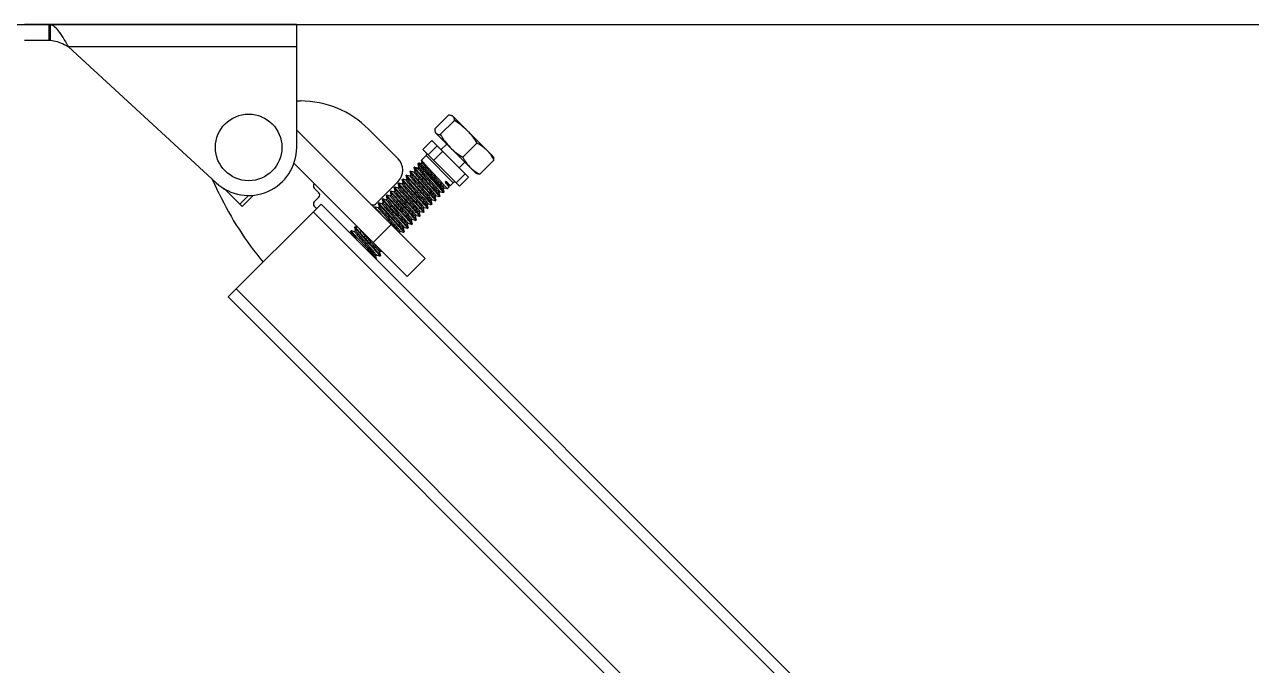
# Model space of a CAD drawing. Extents: x 27938 to 1507990, y 110129 to 923079.
# Drawn here: x 660044 to 663178, y 367902 to 369538 of the extents above; entities that cross this region are included whole.
import ezdxf

# ---------------------------------------------------------------- set-up
doc = ezdxf.new("R2010")
doc.units = 0
doc.header["$LTSCALE"] = 1000
doc.header["$MEASUREMENT"] = 0
doc.layers.add('BZ', color=2, linetype='Continuous')

msp = doc.modelspace()

# ---------------------------------------------------------------- linework, layer by layer
for p, q in [((660738.8, 369537.9), (660043.8, 369537.9)), ((660106.3, 369497), (660106.3, 369537.9)), ((660109.8, 369496.9), (660109.8, 369537.6)), ((660738.8, 369537.9), (660738.8, 369224.3)), ((660106.3, 369497), (660043.8, 369497)), ((660738.8, 369480.7), (660156.4, 369480.7)), ((660533.1, 369134), (660156.4, 369480.7)), ((660738.8, 369342.8), (660748.8, 369342.8)), ((661127.1, 369307.2), (661091.3, 369271.3)), ((661141.6, 369292.7), (661105.7, 369256.9)), ((661136.6, 369305.2), (661134.2, 369306.1)), ((661136.6, 369305.2), (661240.7, 369201.1)), ((661067.2, 368940.9), (660738.8, 369269.3)), ((660922.2, 369271), (660997.8, 369195.4)), ((661092.4, 369264.2), (661093.2, 369261.8)), ((661093.2, 369261.8), (661197.3, 369157.8)), ((661083.9, 369242.2), (661060.8, 369219.1)), ((661097.8, 369228.3), (661074.7, 369205.2)), ((661177.7, 369148.5), (661083.9, 369242.2)), ((661122.1, 369232.9), (661107.7, 369218.5)), ((661199.3, 369235), (661163.4, 369199.1)), ((661057.9, 369191.8), (661069.5, 369203.4)), ((661154.5, 369125.4), (661060.8, 369219.1)), ((661138.9, 369134.1), (661069.5, 369203.4)), ((661111.8, 369214.3), (661088.7, 369191.2)), ((661240.7, 369201.1), (661241.5, 369198.8)), ((661020.9, 368894.7), (660731.8, 369183.8)), ((661028.7, 369162.6), (661030, 369163.9)), ((661028.7, 369162.4), (661028.7, 369162.6)), ((661031, 369153.7), (661028.7, 369162.4)), ((661030.2, 369163.9), (661030, 369163.9)), ((661030.2, 369163.9), (661038.6, 369161.7)), ((661038.6, 369161.6), (661041.1, 369164)), ((661038.8, 369172.7), (661040.1, 369174)), ((661038.8, 369172.5), (661038.8, 369172.7)), ((661041.1, 369163.8), (661038.8, 369172.5)), ((661040.3, 369174), (661040.1, 369174)), ((661040.3, 369174), (661048.8, 369171.8)), ((661040.9, 369172.3), (661049.4, 369170.2)), ((661041.2, 369163.7), (661041.1, 369163.8)), ((661048.7, 369171.7), (661051.2, 369174.1)), ((661048.9, 369182.9), (661051.3, 369185.3)), ((661048.9, 369182.6), (661048.9, 369182.9)), ((661049.8, 369181.2), (661048.9, 369182.6)), ((661051.2, 369173.9), (661048.9, 369182.6)), ((661049.4, 369170.2), (661051.9, 369172.7)), ((661051.9, 369172.7), (661049.8, 369181.2)), ((661051.9, 369172.7), (661051.2, 369173.9)), ((661051.7, 369185.3), (661051.3, 369185.3)), ((661051.7, 369185.3), (661056.9, 369183.9)), ((661056.9, 369183.8), (661059.3, 369186.3)), ((661057.9, 369191.7), (661057.9, 369191.8)), ((661059.3, 369186.3), (661057.9, 369191.7)), ((661059.4, 369186.1), (661059.3, 369186.3)), ((661168.4, 369186.7), (661153.9, 369172.2)), ((661242.6, 369191.7), (661206.8, 369155.8)), ((660541.2, 369105.9), (660523.7, 369142.7)), ((660997.8, 369137.5), (660940, 369079.7)), ((660998.3, 369132.3), (660999.6, 369133.5)), ((660998.3, 369132), (660998.3, 369132.3)), ((661000.7, 369123.3), (660998.3, 369132)), ((660999.8, 369133.5), (660999.6, 369133.5)), ((660999.8, 369133.5), (661008.3, 369131.3)), ((661008.3, 369131.2), (661010.7, 369133.7)), ((661008.4, 369142.1), (661008.5, 369142.4)), ((661010.8, 369133.5), (661008.4, 369142.1)), ((661008.5, 369142.4), (661009.7, 369143.6)), ((661010, 369143.7), (661009.7, 369143.6)), ((661010, 369143.7), (661018.4, 369141.4)), ((661018.4, 369141.3), (661020.8, 369143.8)), ((661018.6, 369152.5), (661019.8, 369153.8)), ((661018.6, 369152.3), (661018.6, 369152.5)), ((661020.9, 369143.6), (661018.6, 369152.3)), ((661020.1, 369153.8), (661019.8, 369153.8)), ((661020.1, 369153.8), (661028.5, 369151.5)), ((661028.5, 369151.4), (661031, 369153.9)), ((661031.1, 369153.4), (661031, 369153.7)), ((661120.4, 369138.1), (661117.8, 369135.6)), ((661130.9, 369126), (661138.9, 369134.1)), ((661169.2, 369156.9), (661146.1, 369133.8)), ((661177.7, 369148.5), (661154.5, 369125.4)), ((661199.7, 369156.9), (661197.3, 369157.8)), ((660553.8, 369119), (660599.3, 369073.5)), ((660616.2, 369101.9), (660593.5, 369079.2)), ((660628.4, 369102.6), (660599.3, 369073.5)), ((660783.9, 369120.2), (660795.4, 369108.6)), ((660968, 369101.9), (660969.2, 369103.2)), ((660968, 369101.7), (660968, 369101.9)), ((660970.3, 369093), (660968, 369101.7)), ((660969.5, 369103.2), (660969.2, 369103.2)), ((660969.5, 369103.2), (660977.9, 369100.9)), ((660977.9, 369100.9), (660980.4, 369103.3)), ((660978.1, 369112), (660979.4, 369113.3)), ((660978.1, 369111.8), (660978.1, 369112)), ((660980.4, 369103.1), (660978.1, 369111.8)), ((660979.6, 369113.3), (660979.4, 369113.3)), ((660979.6, 369113.3), (660988.1, 369111.1)), ((660988, 369111), (660990.5, 369113.4)), ((660988.2, 369122.1), (660989.5, 369123.4)), ((660988.2, 369121.9), (660988.2, 369122.1)), ((660990.5, 369113.2), (660988.2, 369121.9)), ((660989.7, 369123.4), (660989.5, 369123.4)), ((660989.7, 369123.4), (660998.2, 369121.2)), ((660998.1, 369121.1), (661000.6, 369123.5)), ((661094.5, 369100.6), (661092, 369098.2)), ((661092, 369098.4), (661094.3, 369089.7)), ((661102.9, 369098.3), (661094.5, 369100.5)), ((661102.1, 369108.5), (661104.4, 369099.8)), ((661104.6, 369110.8), (661102.2, 369108.3)), ((661102.9, 369098.3), (661103.1, 369098.3)), ((661103.1, 369098.3), (661104.4, 369099.6)), ((661104.4, 369099.8), (661104.4, 369099.6)), ((661113, 369108.4), (661104.6, 369110.7)), ((661112.8, 369118.1), (661112.7, 369118.4)), ((661115.3, 369120.4), (661112.8, 369117.9)), ((661112.8, 369118.1), (661114.9, 369110.3)), ((661113.3, 369108.4), (661114.8, 369110)), ((661114.9, 369110.3), (661114.8, 369110)), ((661122.9, 369118.2), (661115.3, 369120.3)), ((661122.9, 369118.2), (661123.1, 369118.2)), ((661123.1, 369118.2), (661127.3, 369122.4)), ((661129.5, 369126.4), (661127, 369124)), ((661127, 369124.2), (661127.3, 369122.9)), ((661127.3, 369122.9), (661127.3, 369122.4)), ((661130.8, 369126), (661129.5, 369126.4)), ((661130.8, 369126), (661130.9, 369126)), ((660801.2, 369079.7), (660564.1, 368842.6)), ((660795.4, 369097.1), (660783.9, 369085.5)), ((660783.9, 369073.9), (660789.7, 369068.1)), ((663378.5, 366502.4), (660801.2, 369079.7)), ((660937.6, 369071.6), (660938.9, 369072.8)), ((660937.6, 369071.3), (660937.6, 369071.6)), ((660938.4, 369070), (660937.6, 369071.3)), ((660937.9, 369070.2), (660937.6, 369071.3)), ((660939.1, 369072.8), (660938.9, 369072.8)), ((660939.1, 369072.8), (660947.6, 369070.6)), ((660947.6, 369070.5), (660950, 369072.9)), ((660947.7, 369081.7), (660949, 369082.9)), ((660950.1, 369072.7), (660947.7, 369081.4)), ((660949.2, 369083), (660949, 369082.9)), ((660949.2, 369083), (660957.7, 369080.7)), ((660957.7, 369080.6), (660960.1, 369083.1)), ((660957.8, 369091.5), (660957.9, 369091.8)), ((660960.2, 369082.9), (660957.8, 369091.5)), ((660957.9, 369091.8), (660959.1, 369093.1)), ((660959.4, 369093.1), (660959.1, 369093.1)), ((660959.4, 369093.1), (660967.8, 369090.8)), ((660967.8, 369090.7), (660970.2, 369093.2)), ((661061.6, 369068), (661061.5, 369068.3)), ((661061.6, 369068), (661063.9, 369059.3)), ((661064.1, 369070.3), (661061.7, 369067.8)), ((661072.5, 369067.9), (661064.1, 369070.2)), ((661071.7, 369078.2), (661074.1, 369069.4)), ((661074.3, 369080.4), (661071.8, 369077.9)), ((661072.5, 369067.9), (661072.8, 369067.9)), ((661072.8, 369067.9), (661074, 369069.2)), ((661074.1, 369069.4), (661074, 369069.2)), ((661082.7, 369078), (661074.2, 369080.3)), ((661084.4, 369090.5), (661081.9, 369088.1)), ((661081.9, 369088.3), (661084.2, 369079.6)), ((661082.7, 369078), (661082.9, 369078.1)), ((661082.9, 369078.1), (661084.2, 369079.3)), ((661084.2, 369079.6), (661084.2, 369079.3)), ((661092.8, 369088.2), (661084.4, 369090.4)), ((661092.8, 369088.2), (661093, 369088.2)), ((661093, 369088.2), (661094.3, 369089.4)), ((661094.3, 369089.7), (661094.3, 369089.4)), ((663358.2, 366482.2), (660781, 369059.5)), ((661033.8, 369039.9), (661031.3, 369037.5)), ((661031.3, 369037.7), (661033.6, 369029)), ((661042.2, 369037.6), (661033.8, 369039.8)), ((661043.9, 369050), (661041.4, 369047.6)), ((661041.4, 369047.8), (661043.7, 369039.1)), ((661042.2, 369037.6), (661042.4, 369037.6)), ((661042.4, 369037.6), (661043.7, 369038.8)), ((661043.7, 369039.1), (661043.7, 369038.8)), ((661052.3, 369047.7), (661043.9, 369049.9)), ((661051.5, 369057.9), (661053.8, 369049.2)), ((661054, 369060.2), (661051.6, 369057.7)), ((661052.3, 369047.7), (661052.5, 369047.7)), ((661052.5, 369047.7), (661053.8, 369049)), ((661053.8, 369049.2), (661053.8, 369049)), ((661062.4, 369057.8), (661054, 369060.1)), ((661062.4, 369057.8), (661062.7, 369057.8)), ((661062.7, 369057.8), (661063.9, 369059.1)), ((661063.9, 369059.3), (661063.9, 369059.1)), ((660876.9, 369010.8), (660878.2, 369012.1)), ((660876.9, 369010.8), (660876.9, 369010.6)), ((660879.2, 369001.9), (660876.9, 369010.6)), ((660878.2, 369012.1), (660878.4, 369012.1)), ((660895.6, 368991.1), (660878.2, 369008.5)), ((660878.4, 369012.1), (660886.9, 369009.9)), ((660886.8, 369009.8), (660889.3, 369012.2)), ((660887, 369021), (660888.3, 369022.2)), ((660887, 369020.7), (660887, 369021)), ((660889.3, 369012), (660887, 369020.7)), ((660888.5, 369022.2), (660888.3, 369022.2)), ((660888.5, 369022.2), (660895.1, 369020.5)), ((660889.5, 369011.7), (660889.3, 369012)), ((660934.2, 368981.4), (660980.5, 369027.7)), ((661000.9, 369007.3), (661000.9, 369007.5)), ((661003.4, 369009.6), (661001, 369007.1)), ((661011.8, 369007.2), (661003.4, 369009.5)), ((661011, 369017.4), (661013.4, 369008.7)), ((661013.5, 369019.7), (661011.1, 369017.2)), ((661011.8, 369007.2), (661012.1, 369007.2)), ((661012.1, 369007.2), (661013.3, 369008.5)), ((661013.4, 369008.7), (661013.3, 369008.5)), ((661021.9, 369017.3), (661013.5, 369019.6)), ((661023.7, 369029.8), (661021.2, 369027.3)), ((661021.2, 369027.6), (661023.5, 369018.8)), ((661021.9, 369017.3), (661022.2, 369017.3)), ((661022.2, 369017.3), (661023.5, 369018.6)), ((661023.5, 369018.8), (661023.5, 369018.6)), ((661032.1, 369027.4), (661023.6, 369029.7)), ((661032.1, 369027.4), (661032.3, 369027.5)), ((661032.3, 369027.5), (661033.6, 369028.7)), ((661033.6, 369029), (661033.6, 369028.7)), ((660895.6, 368991.1), (660918.5, 368966.7)), ((660940.2, 368946.6), (660940.3, 368946.4)), ((660942.7, 368948.8), (660940.3, 368946.4)), ((660940.3, 368946.4), (660941.7, 368941)), ((660951.1, 368946.5), (660942.7, 368948.8)), ((660950.3, 368956.7), (660952.6, 368948)), ((660952.8, 368959), (660950.4, 368956.5)), ((660951.4, 368946.5), (660951.1, 368946.5)), ((660951.4, 368946.5), (660952.6, 368947.8)), ((660952.6, 368947.8), (660952.6, 368948)), ((660957.5, 368957.6), (660952.8, 368958.9)), ((660958.2, 368957.4), (660957.5, 368957.6)), ((660940, 368940.9), (660941.6, 368940.9)), ((660941.7, 368941), (660941.6, 368940.9)), ((661020.9, 368894.7), (661067.2, 368940.9)), ((663161.6, 366285.6), (660584.4, 368862.9)), ((663141.4, 366265.4), (660564.1, 368842.6))]:
    msp.add_line(p, q)
msp.add_circle((660616.2, 369224.3), 85)
for centre, radius, start, end in [((660106.3, 369436), 61.1, 86.7289, 89.9588), ((660748.7, 369097.5), 245.3, 45, 89.9914), ((660616.2, 369224.3), 122.7, 227.3796, 0), ((660968.9, 369166.5), 40.9, 315, 45), ((661066, 369206.9), 4.91, 315, 45), ((660789.6, 369126), 8.18, 135, 225), ((661142.4, 369130.6), 4.91, 45, 135), ((661279.7, 369457), 817.8, 205.4277, 219.9808), ((660789.6, 369102.9), 8.18, 315, 45), ((660789.6, 369079.7), 8.18, 135, 225), ((660934.2, 369085.5), 8.18, 225, 315), ((661111.4, 369207.7), 219.5, 219.9326, 220.5204)]:
    msp.add_arc(centre, radius, start, end)
for points in [[(660109.8, 369537.6), (660108.6, 369537.8), (660107.5, 369537.9), (660106.3, 369537.9)], [(661174.2, 369267.6), (661164.5, 369277.3), (661153.3, 369285.6), (661141.6, 369292.7)], [(661105.7, 369256.9), (661112.9, 369245.2), (661121.1, 369234), (661130.8, 369224.2)], [(661174.2, 369267.6), (661183.9, 369257.9), (661192.2, 369246.7), (661199.3, 369235)], [(661130.8, 369224.2), (661140.5, 369214.5), (661151.7, 369206.3), (661163.4, 369199.1)], [(661021.1, 369143.1), (661021, 369143.2), (661020.9, 369143.4), (661020.9, 369143.6)], [(660970.4, 369092.6), (660970.4, 369092.7), (660970.3, 369092.9), (660970.3, 369093)], [(661071.7, 369078.2), (661071.7, 369078.3), (661071.6, 369078.4), (661071.6, 369078.6)], [(661011, 369017.4), (661011, 369017.6), (661010.9, 369017.7), (661010.9, 369017.8)], [(660940.2, 368946.6), (660940.2, 368946.7), (660940.1, 368946.9), (660940, 368947)], [(660950.3, 368956.7), (660950.3, 368956.9), (660950.2, 368957), (660950.1, 368957.2)]]:
    msp.add_open_spline(points, degree=3)
for points, knots in [([(660156.4, 369480.7), (660149.1, 369493.7), (660139.2, 369512), (660123.1, 369531.3), (660114, 369536.7), (660109.8, 369537.6)], [0, 0, 0, 0, 0.595771, 0.825429, 1, 1, 1, 1]), ([(660156.4, 369480.7), (660152.5, 369482.7), (660137.9, 369490.2), (660121.9, 369496.3), (660109.8, 369496.9)], [0, 0, 0, 0, 0.263255, 1, 1, 1, 1]), ([(661127.1, 369307.2), (661127.8, 369307.1), (661130.2, 369307), (661132.6, 369306.7), (661134.3, 369306.1)], [0, 0, 0, 0, 0.270862, 1, 1, 1, 1]), ([(661134.3, 369306.1), (661134.7, 369305.9), (661136, 369305.3), (661137.3, 369304.5), (661138.1, 369303.7)], [0, 0, 0, 0, 0.261173, 1, 1, 1, 1]), ([(661138.1, 369303.7), (661138.7, 369303.1), (661141.1, 369299.9), (661141.5, 369295.8), (661141.6, 369292.7)], [0, 0, 0, 0, 0.22235, 1, 1, 1, 1]), ([(661091.3, 369271.3), (661091.3, 369270.6), (661091.4, 369268.2), (661091.8, 369265.8), (661092.4, 369264.2)], [0, 0, 0, 0, 0.270862, 1, 1, 1, 1]), ([(661092.4, 369264.2), (661092.5, 369263.8), (661093.1, 369262.4), (661094, 369261.1), (661094.7, 369260.3)], [0, 0, 0, 0, 0.261173, 1, 1, 1, 1]), ([(661094.7, 369260.3), (661095.4, 369259.7), (661098.5, 369257.4), (661102.7, 369256.9), (661105.7, 369256.9)], [0, 0, 0, 0, 0.22235, 1, 1, 1, 1]), ([(661224.7, 369217.1), (661222.9, 369218.9), (661215.2, 369225.9), (661206.3, 369231.4), (661199.3, 369235)], [0, 0, 0, 0, 0.248254, 1, 1, 1, 1]), ([(661163.4, 369199.1), (661164.6, 369196.8), (661169.6, 369187.7), (661175.9, 369179.2), (661181.3, 369173.7)], [0, 0, 0, 0, 0.25305, 1, 1, 1, 1]), ([(661224.7, 369217.1), (661226.5, 369215.3), (661233.5, 369207.6), (661239.1, 369198.6), (661242.6, 369191.7)], [0, 0, 0, 0, 0.248254, 1, 1, 1, 1]), ([(661242.6, 369191.7), (661242.6, 369192.3), (661242.5, 369194.8), (661242.1, 369197.2), (661241.5, 369198.8)], [0, 0, 0, 0, 0.270862, 1, 1, 1, 1]), ([(661068.8, 369116.7), (661064.1, 369121.9), (661057, 369129.6), (661048, 369139.6), (661041.9, 369146.3), (661036.7, 369152.2), (661032.8, 369156.8), (661030.3, 369159.8), (661029.1, 369161.5), (661028.7, 369162.1), (661028.7, 369162.4)], [0, 0, 0, 0, 0.346732, 0.513452, 0.665274, 0.79513, 0.896993, 0.966207, 0.987594, 1, 1, 1, 1]), ([(661030, 369163.9), (661029.9, 369163.8), (661030.1, 369163.2), (661030.6, 369162.5), (661031.5, 369161.2), (661032.8, 369159.5), (661034.6, 369157.4), (661037.6, 369153.9), (661042.1, 369148.7), (661048.4, 369141.8), (661055.3, 369134.1), (661062.6, 369126.1), (661067.6, 369120.7), (661070.1, 369117.9)], [0, 0, 0, 0, 0.006655, 0.022604, 0.048376, 0.083764, 0.128363, 0.181623, 0.311335, 0.466328, 0.638709, 0.819671, 1, 1, 1, 1]), ([(661091.5, 369099.3), (661091.1, 369100), (661089.9, 369101.6), (661086.4, 369106), (661080.3, 369113), (661071.7, 369122.7), (661063.7, 369131.6), (661057.2, 369138.8), (661052.7, 369144), (661048.6, 369148.7), (661045, 369152.8), (661042.2, 369156.2), (661040.2, 369158.7), (661039, 369160.4), (661038.6, 369161.2), (661038.6, 369161.5), (661038.6, 369161.6)], [0, 0, 0, 0, 0.029846, 0.074702, 0.203394, 0.369574, 0.551671, 0.641288, 0.726015, 0.803077, 0.869958, 0.924482, 0.964905, 0.990021, 0.99673, 1, 1, 1, 1]), ([(661078.9, 369126.8), (661074.2, 369132), (661067.2, 369139.7), (661058.1, 369149.7), (661052, 369156.5), (661046.8, 369162.3), (661042.9, 369166.9), (661040.4, 369169.9), (661039.2, 369171.7), (661038.9, 369172.3), (661038.8, 369172.5)], [0, 0, 0, 0, 0.346732, 0.513455, 0.665275, 0.795127, 0.896989, 0.966206, 0.987594, 1, 1, 1, 1]), ([(661040.1, 369174), (661039.9, 369173.9), (661040.4, 369173.1), (661040.6, 369172.7), (661040.9, 369172.3)], [0, 0, 0, 0, 0.284271, 1, 1, 1, 1]), ([(661040.9, 369172.3), (661042.5, 369170), (661047.5, 369164.3), (661056.4, 369154.2), (661067.8, 369141.7), (661076, 369132.7), (661080.2, 369128.1)], [0, 0, 0, 0, 0.14309, 0.382158, 0.682427, 1, 1, 1, 1]), ([(661094.5, 369100.6), (661094.6, 369100.7), (661094.5, 369101.1), (661094, 369101.9), (661092.8, 369103.7), (661090.6, 369106.4), (661087.5, 369110.1), (661083.7, 369114.5), (661079.4, 369119.5), (661074.5, 369124.9), (661067.8, 369132.5), (661061, 369140), (661054.6, 369147.2), (661050.4, 369152), (661046.9, 369156.1), (661044.1, 369159.4), (661042.3, 369161.8), (661041.4, 369163.2), (661041.2, 369163.7)], [0, 0, 0, 0, 0.003422, 0.010566, 0.037398, 0.080541, 0.138586, 0.209513, 0.290822, 0.379637, 0.472809, 0.658962, 0.745341, 0.823107, 0.88951, 0.942219, 0.979421, 1, 1, 1, 1]), ([(661049.4, 369170.2), (661049.2, 369170.5), (661048.9, 369170.9), (661048.6, 369171.6), (661048.7, 369171.7)], [0, 0, 0, 0, 0.705651, 1, 1, 1, 1]), ([(661102.1, 369108.5), (661102, 369108.9), (661101.2, 369110), (661099.8, 369112), (661097.5, 369114.8), (661094.6, 369118.3), (661091, 369122.5), (661085.4, 369128.8), (661077.8, 369137.3), (661068.6, 369147.5), (661060.4, 369156.8), (661054, 369164.2), (661050.5, 369168.5), (661049.4, 369170.2)], [0, 0, 0, 0, 0.016663, 0.047692, 0.09239, 0.149487, 0.2173, 0.293813, 0.463619, 0.63876, 0.798451, 0.923769, 1, 1, 1, 1]), ([(661089, 369136.9), (661084.8, 369141.6), (661076.6, 369150.6), (661065.2, 369163.1), (661056.3, 369173.1), (661051.4, 369178.8), (661049.8, 369181.2)], [0, 0, 0, 0, 0.317573, 0.617842, 0.85691, 1, 1, 1, 1]), ([(661051.3, 369185.3), (661051.2, 369185.2), (661051.4, 369184.6), (661051.9, 369183.8), (661052.8, 369182.4), (661054.7, 369179.9), (661058.1, 369175.7), (661063.2, 369169.8), (661069.4, 369162.8), (661076.3, 369155.1), (661083.5, 369147), (661088.4, 369141.5), (661090.9, 369138.8)], [0, 0, 0, 0, 0.00729, 0.023491, 0.049387, 0.084832, 0.182679, 0.312272, 0.467071, 0.639216, 0.819925, 1, 1, 1, 1]), ([(661104.6, 369110.8), (661104.7, 369110.8), (661104.6, 369111.1), (661104.2, 369111.9), (661103.1, 369113.6), (661101.1, 369116), (661098.4, 369119.4), (661094.9, 369123.4), (661090.9, 369128), (661086.4, 369133), (661080, 369140.2), (661072.1, 369149), (661063.4, 369158.7), (661056.8, 369166.5), (661053.1, 369170.9), (661051.9, 369172.7)], [0, 0, 0, 0, 0.003229, 0.009818, 0.034461, 0.074131, 0.127679, 0.193435, 0.269313, 0.352894, 0.44151, 0.62244, 0.789143, 0.920497, 1, 1, 1, 1]), ([(661112.7, 369118.4), (661112.4, 369119), (661111.4, 369120.4), (661109.3, 369123), (661106.3, 369126.6), (661100.9, 369132.9), (661092.9, 369141.9), (661084.3, 369151.4), (661077.3, 369159.2), (661072.3, 369164.8), (661067.8, 369169.9), (661064, 369174.3), (661060.9, 369178), (661058.8, 369180.6), (661057.7, 369182.1), (661057.2, 369182.9), (661056.9, 369183.4), (661056.8, 369183.8), (661056.9, 369183.8)], [0, 0, 0, 0, 0.022597, 0.061854, 0.116478, 0.184513, 0.350625, 0.536644, 0.628982, 0.71656, 0.796358, 0.86566, 0.922145, 0.963971, 0.978972, 0.989897, 0.996763, 1, 1, 1, 1]), ([(661098.6, 369146.5), (661093.7, 369151.7), (661086.6, 369159.4), (661077.4, 369169.4), (661071.2, 369176.1), (661066, 369181.9), (661062.3, 369186), (661060.1, 369188.6), (661059, 369190), (661058.3, 369190.9), (661058, 369191.5), (661057.9, 369191.7)], [0, 0, 0, 0, 0.350119, 0.518183, 0.670792, 0.80069, 0.901712, 0.939847, 0.96911, 0.98919, 1, 1, 1, 1]), ([(661115.3, 369120.4), (661115.4, 369120.4), (661115.3, 369120.8), (661115, 369121.3), (661114.4, 369122.2), (661113.2, 369123.9), (661111, 369126.6), (661107.7, 369130.5), (661103.6, 369135.2), (661098.9, 369140.5), (661093.8, 369146.2), (661086.6, 369154.2), (661079.6, 369162.1), (661072.9, 369169.6), (661068.6, 369174.5), (661065, 369178.7), (661062.2, 369182), (661060.4, 369184.3), (661059.5, 369185.6), (661059.4, 369186.1)], [0, 0, 0, 0, 0.003459, 0.010831, 0.022552, 0.038611, 0.0832, 0.143022, 0.215863, 0.299017, 0.389412, 0.483732, 0.670424, 0.756089, 0.83251, 0.897021, 0.947417, 0.982048, 1, 1, 1, 1]), ([(661181.3, 369173.7), (661183.2, 369171.9), (661190.9, 369164.9), (661199.8, 369159.4), (661206.8, 369155.8)], [0, 0, 0, 0, 0.248254, 1, 1, 1, 1]), ([(661038.4, 369086.3), (661033.7, 369091.5), (661026.7, 369099.2), (661017.6, 369109.2), (661011.5, 369116), (661006.4, 369121.8), (661002.4, 369126.4), (660999.9, 369129.5), (660998.7, 369131.2), (660998.4, 369131.8), (660998.3, 369132)], [0, 0, 0, 0, 0.346736, 0.513457, 0.665278, 0.795134, 0.896995, 0.966207, 0.987595, 1, 1, 1, 1]), ([(660999.6, 369133.5), (660999.5, 369133.4), (660999.7, 369132.9), (661000.2, 369132.1), (661001.2, 369130.8), (661002.5, 369129.2), (661004.2, 369127.1), (661007.2, 369123.5), (661011.8, 369118.4), (661018, 369111.4), (661025, 369103.8), (661032.3, 369095.7), (661037.2, 369090.3), (661039.7, 369087.6)], [0, 0, 0, 0, 0.006649, 0.022593, 0.04836, 0.083744, 0.12834, 0.181598, 0.311311, 0.466309, 0.638695, 0.819663, 1, 1, 1, 1]), ([(661061.5, 369068.3), (661061.3, 369068.8), (661060.3, 369070.2), (661058.4, 369072.7), (661055.6, 369076.1), (661050.5, 369082), (661042.9, 369090.6), (661034.7, 369099.7), (661028, 369107.2), (661023.2, 369112.6), (661018.9, 369117.5), (661015.1, 369121.9), (661012.1, 369125.5), (661009.9, 369128.2), (661008.7, 369129.9), (661008.3, 369130.8), (661008.2, 369131.1), (661008.3, 369131.2)], [0, 0, 0, 0, 0.022244, 0.060839, 0.114606, 0.181715, 0.346252, 0.531679, 0.624204, 0.712272, 0.792803, 0.862987, 0.920385, 0.963027, 0.989543, 0.996606, 1, 1, 1, 1]), ([(661048.6, 369096.4), (661043.8, 369101.7), (661036.8, 369109.3), (661027.7, 369119.3), (661021.6, 369126.1), (661016.5, 369131.9), (661012.5, 369136.6), (661010, 369139.6), (661008.9, 369141.3), (661008.5, 369141.9), (661008.4, 369142.1)], [0, 0, 0, 0, 0.346729, 0.513452, 0.665273, 0.795127, 0.896989, 0.966206, 0.987594, 1, 1, 1, 1]), ([(661009.7, 369143.6), (661009.6, 369143.6), (661009.9, 369143), (661010.3, 369142.3), (661011.3, 369140.9), (661012.6, 369139.3), (661014.3, 369137.2), (661017.3, 369133.7), (661021.9, 369128.5), (661028.1, 369121.6), (661035.1, 369113.9), (661042.4, 369105.9), (661047.4, 369100.4), (661049.8, 369097.7)], [0, 0, 0, 0, 0.006667, 0.022629, 0.048411, 0.083806, 0.128409, 0.181673, 0.311386, 0.466369, 0.638735, 0.819685, 1, 1, 1, 1]), ([(661011.1, 369132.7), (661011.1, 369132.8), (661010.9, 369133), (661010.8, 369133.3), (661010.8, 369133.5)], [0, 0, 0, 0, 0.314049, 1, 1, 1, 1]), ([(661064.1, 369070.3), (661064.2, 369070.3), (661064.2, 369070.7), (661063.7, 369071.5), (661062.6, 369073.2), (661060.5, 369075.8), (661057.6, 369079.2), (661054.1, 369083.3), (661049.9, 369088.1), (661045.3, 369093.3), (661038.8, 369100.6), (661030.7, 369109.5), (661022.1, 369119.2), (661016.1, 369126.2), (661012.7, 369130.5), (661011.5, 369132), (661011.1, 369132.7)], [0, 0, 0, 0, 0.003295, 0.010076, 0.035478, 0.076355, 0.131468, 0.199026, 0.276801, 0.362215, 0.452433, 0.635226, 0.801083, 0.928174, 0.971737, 1, 1, 1, 1]), ([(661071.6, 369078.6), (661071.3, 369079.2), (661070.2, 369080.7), (661068.2, 369083.3), (661065.3, 369086.7), (661060.1, 369092.7), (661052.5, 369101.3), (661044.4, 369110.3), (661037.7, 369117.8), (661033, 369123.1), (661028.8, 369127.9), (661025.1, 369132.2), (661022.1, 369135.7), (661020, 369138.4), (661018.8, 369140.1), (661018.4, 369140.9), (661018.3, 369141.3), (661018.4, 369141.3)], [0, 0, 0, 0, 0.024821, 0.065556, 0.120941, 0.189123, 0.354243, 0.538544, 0.630075, 0.716999, 0.796339, 0.865388, 0.921797, 0.963675, 0.989709, 0.996648, 1, 1, 1, 1]), ([(661058.7, 369106.6), (661053.9, 369111.8), (661046.9, 369119.5), (661037.9, 369129.5), (661031.8, 369136.2), (661026.6, 369142), (661022.6, 369146.7), (661020.2, 369149.7), (661019, 369151.4), (661018.6, 369152), (661018.6, 369152.3)], [0, 0, 0, 0, 0.346742, 0.513465, 0.665282, 0.795135, 0.896996, 0.966208, 0.987595, 1, 1, 1, 1]), ([(661019.8, 369153.8), (661019.7, 369153.7), (661020, 369153.1), (661020.4, 369152.4), (661021.4, 369151.1), (661022.7, 369149.4), (661024.5, 369147.3), (661027.5, 369143.8), (661032, 369138.6), (661038.2, 369131.7), (661045.2, 369124), (661052.5, 369116), (661057.5, 369110.5), (661059.9, 369107.8)], [0, 0, 0, 0, 0.006651, 0.022595, 0.048362, 0.083745, 0.12834, 0.1816, 0.311315, 0.466314, 0.638697, 0.819663, 1, 1, 1, 1]), ([(661074.3, 369080.4), (661074.3, 369080.5), (661074.3, 369080.8), (661073.8, 369081.6), (661072.6, 369083.3), (661070.5, 369086), (661067.6, 369089.5), (661064, 369093.7), (661059.7, 369098.5), (661055, 369103.8), (661048.4, 369111.2), (661040.4, 369120.2), (661032.7, 369128.8), (661027.5, 369134.8), (661024.6, 369138.3), (661022.5, 369140.9), (661021.4, 369142.4), (661021.1, 369143.1)], [0, 0, 0, 0, 0.003336, 0.010233, 0.036096, 0.077704, 0.133763, 0.202409, 0.281328, 0.367844, 0.459022, 0.642919, 0.808241, 0.876802, 0.932761, 0.974256, 1, 1, 1, 1]), ([(661081.6, 369088.9), (661081.2, 369089.6), (661080.1, 369091.1), (661076.7, 369095.3), (661070.7, 369102.3), (661062.1, 369112), (661054.1, 369121), (661047.5, 369128.3), (661042.9, 369133.5), (661038.7, 369138.3), (661035.1, 369142.5), (661032.2, 369145.9), (661030.1, 369148.5), (661028.9, 369150.2), (661028.5, 369151.1), (661028.4, 369151.4), (661028.5, 369151.4)], [0, 0, 0, 0, 0.027356, 0.070178, 0.196347, 0.362014, 0.545205, 0.635768, 0.721577, 0.799762, 0.86771, 0.923162, 0.964301, 0.989868, 0.99669, 1, 1, 1, 1]), ([(661084.4, 369090.5), (661084.4, 369090.6), (661084.4, 369090.9), (661083.9, 369091.8), (661082.7, 369093.5), (661080.6, 369096.2), (661077.6, 369099.8), (661073.9, 369104.1), (661069.5, 369109), (661064.8, 369114.3), (661058.1, 369121.8), (661050, 369130.9), (661042.3, 369139.5), (661037.2, 369145.5), (661034.4, 369148.9), (661032.4, 369151.4), (661031.4, 369152.8), (661031.1, 369153.4)], [0, 0, 0, 0, 0.003379, 0.010396, 0.036736, 0.079099, 0.136135, 0.205904, 0.286001, 0.373651, 0.465813, 0.650831, 0.815583, 0.883085, 0.937444, 0.976819, 1, 1, 1, 1]), ([(661113.3, 369108.4), (661113.3, 369108.5), (661113.3, 369108.8), (661113, 369109.2), (661112.5, 369110), (661111.5, 369111.4), (661109.6, 369113.8), (661106.7, 369117.1), (661103.1, 369121.3), (661098.9, 369126), (661094.1, 369131.3), (661090.8, 369135), (661089, 369136.9)], [0, 0, 0, 0, 0.006771, 0.021181, 0.04412, 0.075632, 0.16369, 0.283183, 0.430908, 0.602844, 0.794296, 1, 1, 1, 1]), ([(661090.9, 369138.8), (661094, 369135.3), (661098.5, 369130.3), (661104.1, 369123.9), (661107.6, 369119.9), (661110.4, 369116.4), (661112.6, 369113.7), (661114, 369111.8), (661114.7, 369110.7), (661114.9, 369110.3)], [0, 0, 0, 0, 0.375078, 0.540028, 0.684568, 0.805261, 0.899295, 0.964563, 1, 1, 1, 1]), ([(661123.1, 369118.2), (661123.1, 369118.3), (661123, 369118.6), (661122.8, 369119), (661122.3, 369119.8), (661121.2, 369121.2), (661119.3, 369123.5), (661116.4, 369126.8), (661112.8, 369130.9), (661108.5, 369135.7), (661103.7, 369140.9), (661100.3, 369144.6), (661098.6, 369146.5)], [0, 0, 0, 0, 0.006349, 0.020563, 0.043389, 0.074837, 0.162857, 0.282397, 0.430243, 0.602357, 0.794039, 1, 1, 1, 1]), ([(661117.8, 369135.6), (661119.1, 369134.1), (661121.4, 369131.3), (661124.3, 369127.7), (661126.2, 369125), (661127.2, 369123.5), (661127.3, 369122.9)], [0, 0, 0, 0, 0.376713, 0.674345, 0.883812, 1, 1, 1, 1]), ([(661127, 369124.2), (661126.9, 369124.7), (661125.9, 369125.9), (661124.1, 369128.3), (661121.3, 369131.7), (661119.1, 369134.2), (661117.8, 369135.6)], [0, 0, 0, 0, 0.105343, 0.311665, 0.613119, 1, 1, 1, 1]), ([(661130.9, 369126), (661130.9, 369126.1), (661130.6, 369126.5), (661130.3, 369127.1), (661129.4, 369128.2), (661128.2, 369129.5), (661126.7, 369131.2), (661124.1, 369134.2), (661121.9, 369136.5), (661120.4, 369138.1)], [0, 0, 0, 0, 0.018878, 0.068916, 0.150826, 0.263937, 0.407062, 0.578714, 1, 1, 1, 1]), ([(661129.5, 369126.4), (661129.6, 369126.5), (661129.4, 369127), (661129.1, 369127.6), (661128.4, 369128.6), (661126.8, 369130.6), (661124.1, 369133.8), (661121.7, 369136.6), (661120.4, 369138.1)], [0, 0, 0, 0, 0.022497, 0.073733, 0.155945, 0.268763, 0.581618, 1, 1, 1, 1]), ([(661206.8, 369155.8), (661206.1, 369155.8), (661203.7, 369155.9), (661201.3, 369156.3), (661199.6, 369156.9)], [0, 0, 0, 0, 0.270862, 1, 1, 1, 1]), ([(661008.1, 369056), (661003.4, 369061.2), (660996.3, 369068.9), (660987.3, 369078.9), (660981.2, 369085.6), (660976, 369091.4), (660972, 369096.1), (660969.6, 369099.1), (660968.4, 369100.8), (660968, 369101.4), (660968, 369101.7)], [0, 0, 0, 0, 0.346739, 0.513462, 0.665282, 0.795137, 0.896997, 0.966208, 0.987595, 1, 1, 1, 1]), ([(660969.2, 369103.2), (660969.1, 369103.1), (660969.4, 369102.5), (660969.8, 369101.8), (660970.8, 369100.5), (660972.1, 369098.8), (660973.9, 369096.7), (660976.9, 369093.2), (660981.4, 369088), (660987.6, 369081.1), (660994.6, 369073.4), (661001.9, 369065.4), (661006.9, 369059.9), (661009.3, 369057.2)], [0, 0, 0, 0, 0.006647, 0.022588, 0.048354, 0.083736, 0.128331, 0.181588, 0.311302, 0.466302, 0.63869, 0.81966, 1, 1, 1, 1]), ([(661024, 369047.2), (661021.9, 369049.7), (661017.2, 369055), (661009.8, 369063.3), (661002, 369072), (660994.3, 369080.6), (660988.5, 369087.2), (660984.4, 369091.9), (660982, 369094.8), (660980.2, 369097.1), (660978.8, 369098.9), (660978.2, 369099.9), (660977.8, 369100.7), (660977.9, 369100.9)], [0, 0, 0, 0, 0.137738, 0.299104, 0.470269, 0.636529, 0.783614, 0.845932, 0.898929, 0.941483, 0.972724, 0.99211, 1, 1, 1, 1]), ([(661018.2, 369066.1), (661013.5, 369071.3), (661006.4, 369079), (660997.4, 369089), (660991.3, 369095.7), (660986.1, 369101.6), (660982.2, 369106.2), (660979.7, 369109.2), (660978.5, 369110.9), (660978.1, 369111.5), (660978.1, 369111.8)], [0, 0, 0, 0, 0.346729, 0.51345, 0.665272, 0.795127, 0.896989, 0.966206, 0.987594, 1, 1, 1, 1]), ([(660979.4, 369113.3), (660979.3, 369113.2), (660979.5, 369112.6), (660980, 369111.9), (660980.9, 369110.6), (660982.2, 369108.9), (660984, 369106.8), (660987, 369103.3), (660991.5, 369098.1), (660997.8, 369091.2), (661004.7, 369083.5), (661012, 369075.5), (661017, 369070.1), (661019.5, 369067.3)], [0, 0, 0, 0, 0.006666, 0.022627, 0.048408, 0.083802, 0.128406, 0.181669, 0.311381, 0.466364, 0.638732, 0.819683, 1, 1, 1, 1]), ([(661026.5, 369049.7), (661022.1, 369054.9), (661015.1, 369062.8), (661005.4, 369073.5), (660998, 369081.8), (660991.4, 369089.3), (660986.6, 369094.8), (660983.6, 369098.5), (660982, 369100.5), (660981, 369102), (660980.5, 369102.8), (660980.4, 369103.1)], [0, 0, 0, 0, 0.286554, 0.451144, 0.612857, 0.758908, 0.877771, 0.923988, 0.960141, 0.985576, 1, 1, 1, 1]), ([(661041.4, 369047.8), (661041.3, 369048.3), (661040.4, 369049.6), (661038.7, 369051.9), (661035.9, 369055.1), (661032.5, 369059.2), (661028.3, 369064), (661021.9, 369071.2), (661015.1, 369078.8), (661008.3, 369086.4), (661003.4, 369091.9), (660998.9, 369097), (660995.1, 369101.4), (660992, 369105.1), (660989.8, 369107.9), (660988.5, 369109.7), (660988, 369110.5), (660988, 369110.9), (660988, 369111)], [0, 0, 0, 0, 0.01868, 0.054279, 0.105765, 0.171349, 0.248696, 0.335028, 0.522011, 0.615926, 0.705601, 0.787809, 0.859593, 0.918386, 0.962109, 0.989307, 0.996546, 1, 1, 1, 1]), ([(661028.3, 369076.2), (661023.6, 369081.4), (661016.6, 369089.1), (661007.5, 369099.1), (661001.4, 369105.9), (660996.2, 369111.7), (660992.3, 369116.3), (660989.8, 369119.4), (660988.6, 369121.1), (660988.3, 369121.7), (660988.2, 369121.9)], [0, 0, 0, 0, 0.346741, 0.513465, 0.665282, 0.795133, 0.896994, 0.966208, 0.987595, 1, 1, 1, 1]), ([(660989.5, 369123.4), (660989.4, 369123.3), (660989.6, 369122.8), (660990.1, 369122), (660991, 369120.7), (660992.4, 369119), (660994.1, 369116.9), (660997.1, 369113.4), (661001.7, 369108.3), (661007.9, 369101.3), (661014.8, 369093.7), (661022.2, 369085.6), (661027.1, 369080.2), (661029.6, 369077.5)], [0, 0, 0, 0, 0.006656, 0.022605, 0.048376, 0.083762, 0.128359, 0.181619, 0.311334, 0.466329, 0.638707, 0.819669, 1, 1, 1, 1]), ([(661043.9, 369050), (661044, 369050.1), (661043.9, 369050.5), (661043.4, 369051.3), (661042.2, 369053.1), (661039.9, 369055.9), (661036.8, 369059.6), (661033, 369064.1), (661028.5, 369069.1), (661023.7, 369074.6), (661016.8, 369082.2), (661010.1, 369089.8), (661003.6, 369097), (660999.5, 369101.8), (660996, 369105.9), (660993.3, 369109.1), (660991.6, 369111.5), (660990.7, 369112.7), (660990.5, 369113.2)], [0, 0, 0, 0, 0.003453, 0.010691, 0.03788, 0.081592, 0.14037, 0.212137, 0.294327, 0.383985, 0.477885, 0.664852, 0.751185, 0.82854, 0.894141, 0.945652, 0.981282, 1, 1, 1, 1]), ([(661051.5, 369057.9), (661051.4, 369058.4), (661050.5, 369059.7), (661048.8, 369062), (661046.1, 369065.3), (661042.6, 369069.3), (661038.4, 369074.1), (661032, 369081.4), (661025.2, 369088.9), (661018.4, 369096.5), (661013.5, 369102), (661009.1, 369107.1), (661005.2, 369111.5), (661002.1, 369115.2), (660999.9, 369118), (660998.6, 369119.8), (660998.1, 369120.7), (660998.1, 369121), (660998.1, 369121.1)], [0, 0, 0, 0, 0.01868, 0.054278, 0.105764, 0.171349, 0.248696, 0.335028, 0.522011, 0.615926, 0.705601, 0.787809, 0.859594, 0.918387, 0.96211, 0.989307, 0.996546, 1, 1, 1, 1]), ([(661054, 369060.2), (661054.1, 369060.2), (661054, 369060.6), (661053.6, 369061.4), (661052.3, 369063.3), (661050.1, 369066), (661047, 369069.7), (661043.1, 369074.2), (661038.7, 369079.2), (661033.8, 369084.7), (661027, 369092.3), (661020.2, 369099.9), (661013.8, 369107.1), (661009.6, 369111.9), (661006.1, 369116), (661003.4, 369119.2), (661001.7, 369121.6), (661000.8, 369122.8), (661000.7, 369123.3)], [0, 0, 0, 0, 0.003453, 0.010691, 0.037881, 0.081592, 0.14037, 0.212138, 0.294327, 0.383985, 0.477885, 0.664852, 0.751185, 0.82854, 0.894141, 0.945651, 0.981282, 1, 1, 1, 1]), ([(661082.9, 369078.1), (661083, 369078.1), (661082.9, 369078.4), (661082.7, 369078.9), (661082.2, 369079.6), (661081.1, 369081.1), (661079.3, 369083.4), (661076.4, 369086.8), (661072.8, 369090.9), (661068.5, 369095.7), (661063.7, 369101), (661060.4, 369104.7), (661058.7, 369106.6)], [0, 0, 0, 0, 0.006767, 0.021173, 0.044108, 0.075618, 0.163672, 0.283161, 0.430888, 0.602828, 0.79429, 1, 1, 1, 1]), ([(661059.9, 369107.8), (661063.1, 369104.4), (661067.6, 369099.4), (661073.3, 369093), (661076.9, 369088.9), (661079.8, 369085.6), (661082, 369082.9), (661083.4, 369081), (661084.1, 369080), (661084.2, 369079.6)], [0, 0, 0, 0, 0.377469, 0.54319, 0.688109, 0.808726, 0.902172, 0.966298, 1, 1, 1, 1]), ([(661093, 369088.2), (661093.1, 369088.2), (661093, 369088.6), (661092.8, 369089), (661092.3, 369089.8), (661091.3, 369091.2), (661089.4, 369093.5), (661086.5, 369096.9), (661082.9, 369101), (661078.6, 369105.8), (661073.9, 369111.1), (661070.5, 369114.8), (661068.8, 369116.7)], [0, 0, 0, 0, 0.006766, 0.021171, 0.044105, 0.075616, 0.163673, 0.283167, 0.430893, 0.602828, 0.794287, 1, 1, 1, 1]), ([(661070.1, 369117.9), (661073.2, 369114.5), (661077.7, 369109.5), (661083.4, 369103.1), (661087, 369099.1), (661089.9, 369095.7), (661092.1, 369093), (661093.5, 369091.1), (661094.2, 369090.1), (661094.3, 369089.7)], [0, 0, 0, 0, 0.377475, 0.543201, 0.68812, 0.808733, 0.902175, 0.966298, 1, 1, 1, 1]), ([(661103.1, 369098.3), (661103.2, 369098.4), (661103.1, 369098.7), (661102.7, 369099.5), (661101.5, 369101.1), (661099.5, 369103.6), (661096.6, 369107), (661093, 369111.2), (661088.8, 369115.9), (661084, 369121.2), (661080.6, 369124.9), (661078.9, 369126.8)], [0, 0, 0, 0, 0.006752, 0.02114, 0.075534, 0.163574, 0.283062, 0.430797, 0.602759, 0.794252, 1, 1, 1, 1]), ([(661080.2, 369128.1), (661083.3, 369124.6), (661087.9, 369119.6), (661093.6, 369113.2), (661097.1, 369109.2), (661100, 369105.8), (661102.2, 369103.1), (661103.6, 369101.2), (661104.3, 369100.2), (661104.4, 369099.8)], [0, 0, 0, 0, 0.377471, 0.543197, 0.688119, 0.808734, 0.902176, 0.966298, 1, 1, 1, 1]), ([(661092, 369098.4), (661092, 369098.4), (661091.9, 369098.8), (661091.7, 369099.1), (661091.5, 369099.3)], [0, 0, 0, 0, 0.179935, 1, 1, 1, 1]), ([(661113, 369108.4), (661113.1, 369108.4), (661113.2, 369108.4), (661113.2, 369108.4), (661113.3, 369108.4)], [0, 0, 0, 0, 0.601135, 1, 1, 1, 1]), ([(660938.9, 369072.8), (660938.8, 369072.7), (660939.2, 369071.9), (660939.8, 369070.9), (660941.3, 369069), (660942.4, 369067.6), (660943.1, 369066.8)], [0, 0, 0, 0, 0.075429, 0.266547, 0.576308, 1, 1, 1, 1]), ([(661000.9, 369007.5), (661000.6, 369008), (660999.7, 369009.4), (660997.8, 369011.9), (660995, 369015.2), (660989.9, 369021.2), (660982.3, 369029.8), (660974.1, 369038.9), (660967.4, 369046.4), (660962.6, 369051.8), (660958.2, 369056.8), (660954.4, 369061.1), (660951.4, 369064.7), (660949.2, 369067.4), (660948, 369069.2), (660947.5, 369070.1), (660947.5, 369070.4), (660947.6, 369070.5)], [0, 0, 0, 0, 0.021536, 0.05954, 0.112858, 0.179669, 0.34404, 0.529776, 0.622575, 0.71096, 0.791822, 0.86232, 0.919992, 0.962847, 0.989497, 0.996594, 1, 1, 1, 1]), ([(660947.7, 369081.4), (660947.7, 369081.5), (660947.7, 369081.6), (660947.7, 369081.6), (660947.7, 369081.7)], [0, 0, 0, 0, 0.601161, 1, 1, 1, 1]), ([(660987.8, 369035.7), (660983.1, 369040.9), (660976.1, 369048.6), (660967, 369058.6), (660960.9, 369065.4), (660955.8, 369071.2), (660951.8, 369075.8), (660949.3, 369078.9), (660948.1, 369080.6), (660947.8, 369081.2), (660947.7, 369081.4)], [0, 0, 0, 0, 0.346729, 0.513449, 0.665271, 0.795127, 0.896991, 0.966206, 0.987594, 1, 1, 1, 1]), ([(660949, 369082.9), (660948.9, 369082.8), (660949.1, 369082.3), (660949.6, 369081.5), (660950.6, 369080.2), (660951.9, 369078.6), (660953.6, 369076.5), (660956.6, 369072.9), (660961.2, 369067.8), (660967.4, 369060.8), (660974.4, 369053.2), (660981.7, 369045.1), (660986.6, 369039.7), (660989.1, 369037)], [0, 0, 0, 0, 0.006659, 0.022614, 0.048389, 0.08378, 0.128381, 0.181643, 0.311354, 0.466343, 0.638718, 0.819677, 1, 1, 1, 1]), ([(660950.5, 369071.9), (660950.4, 369072), (660950.3, 369072.3), (660950.1, 369072.5), (660950.1, 369072.7)], [0, 0, 0, 0, 0.3172, 1, 1, 1, 1]), ([(661003.4, 369009.6), (661003.5, 369009.6), (661003.4, 369010), (661003, 369010.8), (661001.9, 369012.4), (660999.8, 369015), (660997, 369018.4), (660993.4, 369022.6), (660989.3, 369027.3), (660984.7, 369032.4), (660978.2, 369039.7), (660970.2, 369048.6), (660961.5, 369058.4), (660955.5, 369065.4), (660952, 369069.6), (660950.9, 369071.2), (660950.5, 369071.9)], [0, 0, 0, 0, 0.003284, 0.010034, 0.035314, 0.075996, 0.130857, 0.198124, 0.275593, 0.360713, 0.450674, 0.633169, 0.799165, 0.926943, 0.97106, 1, 1, 1, 1]), ([(661010.9, 369017.8), (661010.6, 369018.4), (661009.6, 369019.8), (661007.6, 369022.4), (661004.7, 369025.9), (660999.5, 369031.9), (660991.9, 369040.5), (660983.8, 369049.5), (660977.1, 369056.9), (660972.4, 369062.3), (660968.1, 369067.1), (660964.4, 369071.4), (660961.4, 369075), (660959.3, 369077.6), (660958.1, 369079.4), (660957.7, 369080.2), (660957.6, 369080.5), (660957.7, 369080.6)], [0, 0, 0, 0, 0.024124, 0.064282, 0.119231, 0.187126, 0.352091, 0.536696, 0.628496, 0.715727, 0.795388, 0.864742, 0.921417, 0.963501, 0.989664, 0.996637, 1, 1, 1, 1]), ([(660998, 369045.8), (660993.2, 369051.1), (660986.2, 369058.7), (660977.1, 369068.7), (660971.1, 369075.5), (660965.9, 369081.3), (660961.9, 369086), (660959.4, 369089), (660958.3, 369090.7), (660957.9, 369091.3), (660957.8, 369091.5)], [0, 0, 0, 0, 0.346736, 0.51346, 0.665278, 0.795129, 0.896991, 0.966207, 0.987594, 1, 1, 1, 1]), ([(660959.1, 369093.1), (660959, 369093), (660959.3, 369092.4), (660959.7, 369091.7), (660960.7, 369090.3), (660962, 369088.7), (660963.7, 369086.6), (660966.8, 369083.1), (660971.3, 369077.9), (660977.5, 369071), (660984.5, 369063.3), (660991.8, 369055.3), (660996.8, 369049.8), (660999.2, 369047.1)], [0, 0, 0, 0, 0.00666, 0.022615, 0.04839, 0.083779, 0.128378, 0.18164, 0.311353, 0.466345, 0.638718, 0.819676, 1, 1, 1, 1]), ([(660960.4, 369082.3), (660960.4, 369082.3), (660960.3, 369082.5), (660960.2, 369082.7), (660960.2, 369082.9)], [0, 0, 0, 0, 0.304789, 1, 1, 1, 1]), ([(661013.5, 369019.7), (661013.6, 369019.7), (661013.6, 369020.1), (661013.1, 369020.9), (661011.9, 369022.6), (661009.8, 369025.2), (661006.9, 369028.7), (661003.3, 369032.9), (660999.1, 369037.7), (660994.4, 369043), (660987.8, 369050.3), (660979.8, 369059.3), (660971.1, 369069.1), (660965.2, 369076), (660961.9, 369080.1), (660960.8, 369081.7), (660960.4, 369082.3)], [0, 0, 0, 0, 0.003325, 0.01019, 0.035926, 0.077333, 0.133131, 0.201479, 0.280083, 0.366297, 0.457211, 0.640807, 0.806278, 0.931503, 0.973566, 1, 1, 1, 1]), ([(661020.9, 369028.1), (661020.5, 369028.8), (661019.4, 369030.3), (661016.1, 369034.5), (661010.1, 369041.4), (661001.5, 369051.1), (660993.5, 369060.1), (660986.9, 369067.5), (660982.2, 369072.7), (660978, 369077.5), (660974.4, 369081.7), (660971.5, 369085.2), (660969.4, 369087.8), (660968.2, 369089.5), (660967.8, 369090.3), (660967.7, 369090.7), (660967.8, 369090.7)], [0, 0, 0, 0, 0.026671, 0.06893, 0.194398, 0.35992, 0.543412, 0.634236, 0.720346, 0.798842, 0.867086, 0.922795, 0.964133, 0.989825, 0.996679, 1, 1, 1, 1]), ([(661023.7, 369029.8), (661023.7, 369029.9), (661023.7, 369030.2), (661023.2, 369031), (661022, 369032.8), (661019.9, 369035.5), (661016.9, 369039), (661013.2, 369043.3), (661008.9, 369048.2), (661004.2, 369053.5), (660997.5, 369061), (660989.4, 369070), (660981.8, 369078.6), (660976.6, 369084.6), (660973.7, 369088), (660971.7, 369090.6), (660970.7, 369092), (660970.4, 369092.6)], [0, 0, 0, 0, 0.003367, 0.010351, 0.036559, 0.078715, 0.135482, 0.204942, 0.284715, 0.372053, 0.463946, 0.648657, 0.813568, 0.881362, 0.93616, 0.976118, 1, 1, 1, 1]), ([(661019.5, 369067.3), (661022.6, 369063.9), (661027.2, 369058.9), (661032.8, 369052.5), (661036.4, 369048.5), (661039.3, 369045.1), (661041.5, 369042.4), (661042.9, 369040.5), (661043.6, 369039.5), (661043.7, 369039.1)], [0, 0, 0, 0, 0.377477, 0.543204, 0.688124, 0.808736, 0.902176, 0.966298, 1, 1, 1, 1]), ([(661052.5, 369047.7), (661052.6, 369047.8), (661052.5, 369048.1), (661052.1, 369048.9), (661050.9, 369050.5), (661048.9, 369053), (661046, 369056.4), (661042.4, 369060.6), (661038.2, 369065.3), (661033.4, 369070.6), (661030.1, 369074.3), (661028.3, 369076.2)], [0, 0, 0, 0, 0.006762, 0.021162, 0.075574, 0.163623, 0.283112, 0.430844, 0.602794, 0.794271, 1, 1, 1, 1]), ([(661029.6, 369077.5), (661032.7, 369074), (661037.3, 369069), (661043, 369062.6), (661046.5, 369058.6), (661049.4, 369055.2), (661051.6, 369052.5), (661053, 369050.6), (661053.7, 369049.6), (661053.8, 369049.2)], [0, 0, 0, 0, 0.377469, 0.543192, 0.688113, 0.80873, 0.902174, 0.966298, 1, 1, 1, 1]), ([(661062.7, 369057.8), (661062.7, 369057.9), (661062.7, 369058.2), (661062.4, 369058.6), (661061.9, 369059.4), (661060.9, 369060.8), (661059, 369063.2), (661056.1, 369066.5), (661052.5, 369070.7), (661048.3, 369075.5), (661043.5, 369080.7), (661040.2, 369084.4), (661038.4, 369086.3)], [0, 0, 0, 0, 0.006771, 0.021182, 0.044122, 0.075636, 0.163698, 0.283193, 0.430917, 0.602849, 0.794297, 1, 1, 1, 1]), ([(661039.7, 369087.6), (661042.9, 369084.1), (661047.4, 369079.1), (661053.1, 369072.7), (661056.6, 369068.7), (661059.5, 369065.3), (661061.7, 369062.6), (661063.1, 369060.8), (661063.8, 369059.7), (661063.9, 369059.3)], [0, 0, 0, 0, 0.377472, 0.543198, 0.688116, 0.80873, 0.902174, 0.966298, 1, 1, 1, 1]), ([(661072.8, 369067.9), (661072.8, 369068), (661072.8, 369068.3), (661072.4, 369069.1), (661071.2, 369070.7), (661069.1, 369073.3), (661066.3, 369076.7), (661062.6, 369080.8), (661058.4, 369085.6), (661053.6, 369090.9), (661050.3, 369094.5), (661048.6, 369096.4)], [0, 0, 0, 0, 0.006751, 0.021138, 0.075529, 0.16357, 0.28306, 0.430795, 0.602757, 0.794251, 1, 1, 1, 1]), ([(661049.8, 369097.7), (661053, 369094.2), (661057.5, 369089.2), (661063.2, 369082.9), (661066.7, 369078.8), (661069.6, 369075.4), (661071.8, 369072.8), (661073.2, 369070.9), (661074, 369069.8), (661074.1, 369069.4)], [0, 0, 0, 0, 0.377473, 0.543199, 0.688121, 0.808735, 0.902176, 0.966298, 1, 1, 1, 1]), ([(661081.9, 369088.3), (661081.9, 369088.3), (661081.8, 369088.5), (661081.7, 369088.8), (661081.6, 369088.9)], [0, 0, 0, 0, 0.191347, 1, 1, 1, 1]), ([(660944.5, 369065.1), (660945.4, 369064.2), (660949.2, 369059.7), (660953.2, 369055.3), (660956.3, 369051.8)], [0, 0, 0, 0, 0.210449, 1, 1, 1, 1]), ([(661012.1, 369007.2), (661012.1, 369007.3), (661012.1, 369007.6), (661011.6, 369008.4), (661010.5, 369010), (661008.4, 369012.5), (661005.5, 369015.9), (661001.9, 369020.1), (660997.7, 369024.9), (660992.9, 369030.1), (660989.6, 369033.8), (660987.8, 369035.7)], [0, 0, 0, 0, 0.006762, 0.021161, 0.075573, 0.163627, 0.283122, 0.430853, 0.602799, 0.794272, 1, 1, 1, 1]), ([(660989.1, 369037), (660992.3, 369033.5), (660996.8, 369028.5), (661002.5, 369022.1), (661006, 369018.1), (661008.9, 369014.7), (661011.1, 369012.1), (661012.5, 369010.2), (661013.2, 369009.1), (661013.4, 369008.7)], [0, 0, 0, 0, 0.377477, 0.543203, 0.688123, 0.808735, 0.902175, 0.966298, 1, 1, 1, 1]), ([(661022.2, 369017.3), (661022.3, 369017.4), (661022.2, 369017.7), (661021.8, 369018.5), (661020.6, 369020.1), (661018.5, 369022.7), (661015.7, 369026.1), (661012, 369030.2), (661007.8, 369035), (661003, 369040.3), (660999.7, 369043.9), (660998, 369045.8)], [0, 0, 0, 0, 0.006757, 0.02115, 0.075552, 0.163596, 0.283084, 0.430818, 0.602774, 0.79426, 1, 1, 1, 1]), ([(660999.2, 369047.1), (661002.4, 369043.6), (661006.9, 369038.6), (661012.6, 369032.3), (661016.1, 369028.2), (661019, 369024.8), (661021.3, 369022.2), (661022.6, 369020.3), (661023.4, 369019.3), (661023.5, 369018.8)], [0, 0, 0, 0, 0.377469, 0.543195, 0.688116, 0.808732, 0.902176, 0.966298, 1, 1, 1, 1]), ([(661032.3, 369027.5), (661032.4, 369027.5), (661032.3, 369027.8), (661032.1, 369028.3), (661031.6, 369029), (661030.5, 369030.5), (661028.7, 369032.8), (661025.8, 369036.2), (661022.2, 369040.3), (661017.9, 369045.1), (661013.2, 369050.4), (661009.8, 369054.1), (661008.1, 369056)], [0, 0, 0, 0, 0.006773, 0.021185, 0.044127, 0.075642, 0.163704, 0.283198, 0.430922, 0.602854, 0.7943, 1, 1, 1, 1]), ([(661009.3, 369057.2), (661010.8, 369055.7), (661015.9, 369050), (661021, 369044.3), (661024.7, 369040.1)], [0, 0, 0, 0, 0.276498, 1, 1, 1, 1]), ([(661033.5, 369049), (661032.4, 369050.3), (661027.4, 369056), (661022.2, 369061.7), (661018.2, 369066.1)], [0, 0, 0, 0, 0.218874, 1, 1, 1, 1]), ([(661031.3, 369037.7), (661031.2, 369038.1), (661030.4, 369039.2), (661029, 369041.2), (661026.7, 369044), (661025, 369046), (661024, 369047.2)], [0, 0, 0, 0, 0.111624, 0.319177, 0.618128, 1, 1, 1, 1]), ([(661024.7, 369040.1), (661025.9, 369038.7), (661028.1, 369036.3), (661030.8, 369033), (661032.6, 369030.7), (661033.5, 369029.4), (661033.6, 369029)], [0, 0, 0, 0, 0.388135, 0.689507, 0.895141, 1, 1, 1, 1]), ([(661033.8, 369039.9), (661033.9, 369040), (661033.8, 369040.4), (661033.5, 369040.9), (661032.9, 369041.8), (661031.7, 369043.4), (661029.5, 369046.1), (661027.6, 369048.4), (661026.5, 369049.7)], [0, 0, 0, 0, 0.024283, 0.075823, 0.157761, 0.269998, 0.581723, 1, 1, 1, 1]), ([(661042.4, 369037.6), (661042.5, 369037.7), (661042.4, 369038.1), (661042, 369038.7), (661041.3, 369039.7), (661039.8, 369041.6), (661037.2, 369044.8), (661034.9, 369047.5), (661033.5, 369049)], [0, 0, 0, 0, 0.022321, 0.073184, 0.154936, 0.267332, 0.580036, 1, 1, 1, 1]), ([(660876.9, 369010.6), (660877, 369010.3), (660877.4, 369009.6), (660877.9, 369008.9), (660878.2, 369008.5)], [0, 0, 0, 0, 0.359868, 1, 1, 1, 1]), ([(660895.6, 368991.1), (660893.1, 368993.9), (660889.6, 368997.8), (660885.2, 369002.8), (660882.6, 369005.8), (660880.6, 369008.2), (660879.1, 369010.1), (660878.5, 369011.2), (660878, 369012), (660878.2, 369012.1)], [0, 0, 0, 0, 0.408851, 0.580451, 0.725719, 0.841897, 0.926873, 0.979322, 1, 1, 1, 1]), ([(660893.4, 368987.5), (660890.3, 368991.5), (660885, 368998.4), (660880, 369005.5), (660878.2, 369008.5)], [0, 0, 0, 0, 0.590071, 1, 1, 1, 1]), ([(660940, 368947), (660939.7, 368947.6), (660938.7, 368949.1), (660936.7, 368951.7), (660933.8, 368955.1), (660928.6, 368961.1), (660921, 368969.7), (660912.9, 368978.7), (660906.2, 368986.2), (660901.5, 368991.5), (660897.2, 368996.3), (660893.6, 369000.6), (660890.6, 369004.1), (660888.5, 369006.8), (660887.3, 369008.5), (660886.8, 369009.4), (660886.8, 369009.7), (660886.8, 369009.8)], [0, 0, 0, 0, 0.024547, 0.065055, 0.120269, 0.188338, 0.353398, 0.537818, 0.629455, 0.716499, 0.795966, 0.865134, 0.921648, 0.963607, 0.989691, 0.996644, 1, 1, 1, 1]), ([(660927.1, 368975), (660922.4, 368980.2), (660915.4, 368987.9), (660906.3, 368997.9), (660900.2, 369004.7), (660895.1, 369010.5), (660891.1, 369015.1), (660888.6, 369018.2), (660887.4, 369019.9), (660887.1, 369020.5), (660887, 369020.7)], [0, 0, 0, 0, 0.346737, 0.513458, 0.665279, 0.795135, 0.896996, 0.966208, 0.987595, 1, 1, 1, 1]), ([(660888.3, 369022.2), (660888.2, 369022.1), (660888.4, 369021.6), (660888.9, 369020.8), (660889.8, 369019.5), (660891.2, 369017.8), (660892.9, 369015.7), (660895.9, 369012.2), (660900.5, 369007.1), (660906.7, 369000.1), (660913.6, 368992.5), (660921, 368984.4), (660925.9, 368979), (660928.4, 368976.3)], [0, 0, 0, 0, 0.006649, 0.022591, 0.048358, 0.083741, 0.128337, 0.181595, 0.311308, 0.466307, 0.638694, 0.819662, 1, 1, 1, 1]), ([(660942.7, 368948.8), (660942.8, 368948.9), (660942.7, 368949.3), (660942.3, 368950.1), (660941, 368951.9), (660938.9, 368954.5), (660935.9, 368958.1), (660932.2, 368962.4), (660927.9, 368967.3), (660923.1, 368972.7), (660916.4, 368980.2), (660908.3, 368989.2), (660900.7, 368997.8), (660895.5, 369003.8), (660892.7, 369007.2), (660890.7, 369009.7), (660889.7, 369011.2), (660889.5, 369011.7)], [0, 0, 0, 0, 0.003378, 0.010399, 0.036746, 0.079121, 0.136173, 0.20596, 0.286076, 0.373744, 0.465922, 0.650957, 0.8157, 0.883185, 0.937518, 0.97686, 1, 1, 1, 1]), ([(660950.1, 368957.2), (660949.9, 368957.7), (660949, 368958.9), (660946.5, 368962.2), (660941.7, 368967.8), (660934.7, 368975.8), (660926.4, 368985.1), (660917.9, 368994.6), (660909.9, 369003.5), (660903.5, 369010.9), (660899.8, 369015.3), (660898.5, 369017.2)], [0, 0, 0, 0, 0.021715, 0.056046, 0.159054, 0.298709, 0.460676, 0.628278, 0.784245, 0.912528, 1, 1, 1, 1]), ([(661021.2, 369027.6), (661021.1, 369027.6), (661021.1, 369027.8), (661021, 369028), (661020.9, 369028.1)], [0, 0, 0, 0, 0.194818, 1, 1, 1, 1]), ([(660927.1, 368975), (660928.9, 368973.1), (660932.2, 368969.4), (660937, 368964.1), (660941.2, 368959.4), (660944.8, 368955.2), (660947.7, 368951.8), (660949.8, 368949.3), (660950.9, 368947.7), (660951.4, 368946.9), (660951.4, 368946.6), (660951.4, 368946.5)], [0, 0, 0, 0, 0.205737, 0.397219, 0.56917, 0.716907, 0.836398, 0.924444, 0.978847, 0.993243, 1, 1, 1, 1]), ([(660952.6, 368948), (660952.5, 368948.4), (660951.8, 368949.4), (660950.4, 368951.3), (660948.2, 368954), (660945.3, 368957.4), (660941.8, 368961.4), (660936.1, 368967.8), (660931.5, 368972.8), (660928.4, 368976.3)], [0, 0, 0, 0, 0.033702, 0.097825, 0.191267, 0.311883, 0.456804, 0.622528, 1, 1, 1, 1]), ([(660952.8, 368959), (660953, 368959.1), (660952.6, 368959.9), (660951.9, 368960.9), (660950.5, 368962.8), (660948.6, 368965.1), (660946.2, 368968), (660942.1, 368972.8), (660938.8, 368976.5), (660936.5, 368979.1)], [0, 0, 0, 0, 0.021696, 0.075099, 0.161157, 0.278355, 0.42426, 0.595735, 1, 1, 1, 1]), ([(660918.5, 368966.7), (660921.6, 368963.5), (660925.9, 368958.9), (660931.4, 368953), (660934.8, 368949.3), (660937.5, 368946.2), (660939.6, 368943.8), (660940.9, 368942.2), (660941.6, 368941.4), (660941.7, 368941)], [0, 0, 0, 0, 0.384439, 0.552148, 0.69798, 0.818322, 0.910163, 0.971177, 1, 1, 1, 1])]:
    msp.add_open_spline(points, degree=3, knots=knots)
at = {"layer": 'BZ'}
msp.add_line((658050.7, 369537.9), (676122.7, 369537.9), dxfattribs=at)

doc.saveas('drawing.dxf')
